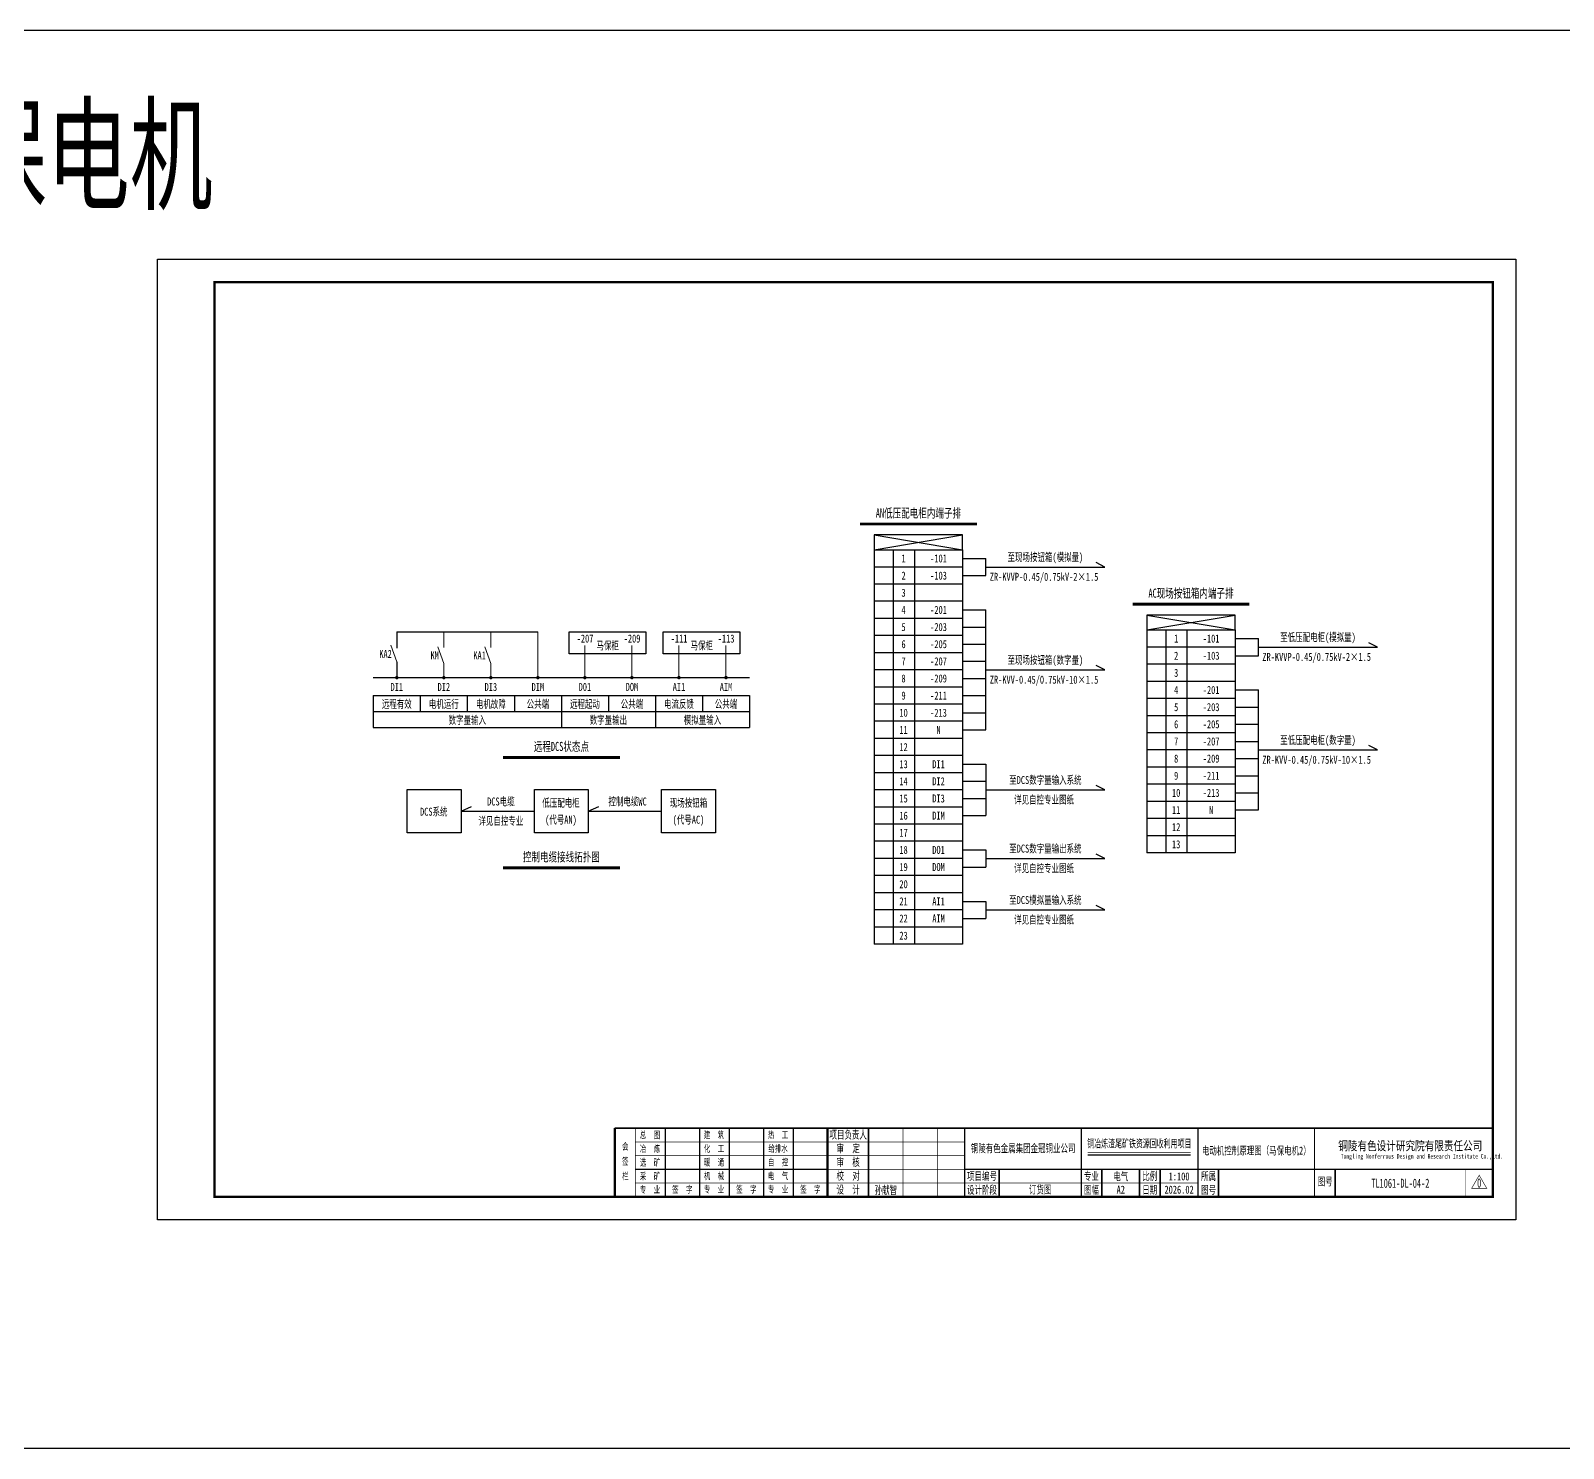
# Model space of a CAD drawing. Header units: millimetres. Extents: x 401220 to 2750366, y -101310 to 943175.
# Drawn here: x 577279 to 644302, y 628022 to 690022 of the extents above; entities that cross this region are included whole.
import ezdxf
from ezdxf.enums import TextEntityAlignment as Align

# ---------------------------------------------------------------- set-up
doc = ezdxf.new("R2010")
doc.units = ezdxf.units.MM
doc.layers.add('CAXA0层', color=7, linetype='Continuous', lineweight=25)
doc.layers.add('SW', color=8, linetype='Continuous', lineweight=20)
for name, color, linetype in [('TEXT', 4, 'Continuous'), ('动力平面设备层', 1, 'Continuous'), ('图框', 7, 'Continuous'), ('标注-照明', 7, 'Continuous'), ('照明平面导线层', 3, 'Continuous'), ('照明平面设备层', 1, 'Continuous')]:
    doc.layers.add(name, color=color, linetype=linetype)
doc.styles.add('HZ', font='simsun.ttf', dxfattribs={"width": 0.75})
doc.styles.add('标准', font='NSimSun.ttf', dxfattribs={"width": 0.667})

# ---------------------------------------------------------------- blocks, each defined once
blk = doc.blocks.new('3')
at = {"layer": 'TEXT', "color": 7, "lineweight": 25, "style": 'HZ', "width": 0.75}
for s, height, p in [('铜陵有色设计研究院有限责任公司', 400, (221501, 249018)), ('Tongling Nonferrous Design and Research Institute Co.,Ltd.', 200, (221613, 248659))]:
    blk.add_text(s, height=height, dxfattribs=at).set_placement(p)
blk = doc.blocks.new('铜陵有色图签02')
at = {"layer": '图框', "linetype": 'Continuous', "lineweight": 50}
for p, q in [((-38401, 3003), (-38401, 1)), ((-29100, 3001), (-29100, 0))]:
    blk.add_line(p, q, dxfattribs=at)
at = {"layer": '图框', "color": 7, "linetype": 'Continuous', "lineweight": 25}
for p, q in [((-36201, 3010), (-36201, 9)), ((-34701, 3010), (-34701, 9)), ((-33401, 3017), (-33401, 16)), ((-31901, 3017), (-31901, 16)), ((-30601, 3017), (-30601, 16)), ((-29100, 1201), (-37501, 1201))]:
    blk.add_line(p, q, dxfattribs=at)
at = {"layer": '图框', "color": 7, "linetype": 'Continuous', "lineweight": 35}
for p, q in [((-27300, 3001), (-27300, 1)), ((-21600, 1197), (-21600, -3)), ((-17100, 1200), (-17100, 0)), ((-15450, 0), (-15450, 1200)), ((-14550, 1200), (-14550, 0)), ((-12000, 1201), (-12000, 1)), ((-6900, 1202), (-6900, 2))]:
    blk.add_line(p, q, dxfattribs=at)
at = {"layer": '图框', "lineweight": 25}
blk.add_line((-17723, 1830), (-13223, 1830), dxfattribs=at)
at = {"layer": '图框', "lineweight": 70, "const_width": 70}
blk.add_lwpolyline([(-17980, 3001), (0, 3001), (-38401, 3001)], dxfattribs=at)
at = {"layer": '图框', "color": 7, "linetype": 'Continuous', "lineweight": 25, "const_width": 25}
for points in [[(-37501, 3000), (-37501, 0)], [(-25800, 3001), (-25800, 1)], [(-24300, 3001), (-24300, 1)], [(-23100, 2401), (-37501, 2401)], [(-23100, 1801), (-37501, 1801)], [(-23100, 1201), (-29100, 1201)], [(-602, 943), (-932, 371), (-272, 371), (-602, 943)], [(-12900, 600), (-18000, 600), (-37501, 600)]]:
    blk.add_lwpolyline(points, dxfattribs=at)
at = {"layer": '图框', "linetype": 'Continuous', "lineweight": 50, "const_width": 50}
for points in [[(-23100, 3001), (-23100, 1)], [(-18000, 3000), (-18000, 0)]]:
    blk.add_lwpolyline(points, dxfattribs=at)
at = {"layer": '图框', "lineweight": 50, "const_width": 50}
for points in [[(-12900, 3001), (-12900, 1)], [(-7800, 3001), (-7800, 1)], [(0, 3000), (0, 0)], [(-23100, 1200), (0, 1200)]]:
    blk.add_lwpolyline(points, dxfattribs=at)
at = {"layer": '图框', "lineweight": 25, "const_width": 35}
blk.add_lwpolyline([(-17723, 1930), (-13223, 1930)], dxfattribs=at)
at = {"layer": '图框', "color": 7, "linetype": 'Continuous', "lineweight": 35, "const_width": 25}
blk.add_lwpolyline([(-1200, 1201), (-1200, 0)], dxfattribs=at)
at = {"layer": '图框', "linetype": 'Continuous', "lineweight": 70, "const_width": 70}
blk.add_lwpolyline([(-38401, 1), (0, 0)], dxfattribs=at)
at = {"layer": '图框', "lineweight": 25}
blk.add_blockref('3', (-228268, -246986), dxfattribs=at)
at = {"layer": 'TEXT', "color": 7, "lineweight": 25, "style": '标准', "width": 0.667}
for s, height, p in [('总  图', 300, (-36862, 2555)), ('建  筑', 300, (-34062, 2562)), ('热  工', 300, (-31262, 2562)), ('项目负责人', 350, (-28197, 2541)), ('会', 300, (-37942, 2054)), ('冶  炼', 300, (-36862, 1955)), ('化  工', 300, (-34062, 1962)), ('给排水', 300, (-31262, 1962)), ('审  定', 350, (-28197, 1941)), ('签', 300, (-37942, 1404)), ('选  矿', 300, (-36862, 1355)), ('暖  通', 300, (-34062, 1362)), ('自  控', 300, (-31262, 1362)), ('审  核', 350, (-28197, 1341)), ('栏', 300, (-37942, 754)), ('采  矿', 300, (-36862, 754)), ('机  械', 300, (-34062, 761)), ('电  气', 300, (-31262, 761)), ('校  对', 350, (-28197, 741)), ('项目编号', 350, (-22343, 730)), ('专业', 350, (-17559, 730)), ('比例', 350, (-15009, 730)), ('所属', 350, (-12438, 730)), ('图号', 350, (-7339, 495)), ('专  业', 300, (-36862, 170)), ('签  字', 300, (-35449, 170)), ('专  业', 300, (-34062, 177)), ('签  字', 300, (-32649, 177)), ('专  业', 300, (-31262, 177)), ('签  字', 300, (-29849, 177)), ('设  计', 350, (-28197, 139)), ('设计阶段', 350, (-22343, 130)), ('图幅', 350, (-17559, 130)), ('日期', 350, (-15009, 130)), ('图号', 350, (-12438, 130))]:
    blk.add_text(s, height=height, dxfattribs=at).set_placement(p, align=Align.CENTER)

msp = doc.modelspace()

# ---------------------------------------------------------------- linework, layer by layer
at = {"color": 3}
for p, q in [((930455.53865, 690021.73148), (401219.70842, 690021.73148)), ((930455.53865, 628021.73148), (401219.70842, 628021.73148))]:
    msp.add_line(p, q, dxfattribs=at)
at = {"color": 2, "linetype": 'ByBlock', "lineweight": 25}
for p, q in [((614166.27906, 667965.91031), (618033.30549, 667315.08082)), ((614166.27906, 667315.08082), (618033.30549, 667965.91031)), ((614166.27906, 667315.08082), (614166.27906, 650069.62272)), ((614166.27906, 667315.08082), (618033.30549, 667315.08082)), ((615002.17369, 667315.08082), (615002.17369, 650069.62272)), ((615921.5956, 667315.08082), (615921.5956, 650069.62272)), ((618033.30549, 667315.08082), (618033.30549, 650069.62272)), ((618033.30549, 666565.27829), (614166.27906, 666565.27829)), ((618033.30549, 665815.47577), (614166.27906, 665815.47577)), ((618033.30549, 665065.67324), (614166.27906, 665065.67324)), ((618033.30549, 664315.87071), (614166.27906, 664315.87071)), ((618033.30549, 663566.06819), (614166.27906, 663566.06819)), ((618033.30549, 662816.26566), (614166.27906, 662816.26566)), ((618033.30549, 662066.46313), (614166.27906, 662066.46313)), ((618033.30549, 661316.66061), (614166.27906, 661316.66061)), ((618033.30549, 660566.85808), (614166.27906, 660566.85808)), ((618033.30549, 659817.05556), (614166.27906, 659817.05556)), ((618033.30549, 659067.25303), (614166.27906, 659067.25303)), ((618033.30549, 658317.4505), (614166.27906, 658317.4505)), ((618033.30549, 657567.64798), (614166.27906, 657567.64798)), ((618033.30549, 656817.84545), (614166.27906, 656817.84545)), ((618033.30549, 656068.04293), (614166.27906, 656068.04293)), ((618033.30549, 655318.2404), (614166.27906, 655318.2404)), ((618033.30549, 654568.43787), (614166.27906, 654568.43787)), ((618033.30549, 653818.63535), (614166.27906, 653818.63535)), ((618033.30549, 653068.83282), (614166.27906, 653068.83282)), ((618033.30549, 652319.03029), (614166.27906, 652319.03029)), ((618033.30549, 651569.22777), (614166.27906, 651569.22777)), ((618033.30549, 650819.42524), (614166.27906, 650819.42524)), ((618033.30549, 650069.62272), (614166.27906, 650069.62272))]:
    msp.add_line(p, q, dxfattribs=at)
at = {"color": 1, "linetype": 'ByBlock'}
for p, q in [((618033.30549, 666940.17955), (619052.28638, 666940.17955)), ((619052.28638, 666190.37703), (619052.28638, 666940.17955)), ((619052.28638, 666565.27829), (624253.51749, 666565.27829)), ((618033.30549, 666190.37703), (619052.28638, 666190.37703)), ((618033.30549, 664690.77198), (619052.28638, 664690.77198)), ((619052.28638, 659442.15429), (619052.28638, 664690.77198)), ((618033.30549, 663940.96945), (619052.28638, 663940.96945)), ((618033.30549, 663191.16692), (619052.28638, 663191.16692)), ((629953.88161, 663437.02385), (630972.8625, 663437.02385)), ((630972.8625, 662687.22133), (630972.8625, 663437.02385)), ((630972.8625, 663062.12259), (636174.09361, 663062.12259)), ((618033.30549, 662441.3644), (619052.28638, 662441.3644)), ((629953.88161, 662687.22133), (630972.8625, 662687.22133)), ((618033.30549, 661691.56187), (619052.28638, 661691.56187)), ((619052.28638, 662066.46313), (624253.51749, 662066.46313)), ((618033.30549, 660941.75935), (619052.28638, 660941.75935)), ((629953.88161, 661187.61627), (630972.8625, 661187.61627)), ((630972.8625, 655938.99859), (630972.8625, 661187.61627)), ((618033.30549, 660191.95682), (619052.28638, 660191.95682)), ((629953.88161, 660437.81375), (630972.8625, 660437.81375)), ((629953.88161, 659688.01122), (630972.8625, 659688.01122)), ((618033.30549, 659442.15429), (619052.28638, 659442.15429)), ((629953.88161, 658938.2087), (630972.8625, 658938.2087)), ((629953.88161, 658188.40617), (630972.8625, 658188.40617)), ((630972.8625, 658563.30743), (636174.09361, 658563.30743)), ((618033.30549, 657942.54924), (619052.28638, 657942.54924)), ((618033.30549, 657192.74671), (619052.28638, 657192.74671)), ((629953.88161, 657438.60364), (630972.8625, 657438.60364)), ((618033.30549, 656442.94419), (619052.28638, 656442.94419)), ((619052.28638, 656817.84545), (624253.51749, 656817.84545)), ((629953.88161, 656688.80112), (630972.8625, 656688.80112)), ((618033.30549, 655693.14166), (619052.28638, 655693.14166)), ((629953.88161, 655938.99859), (630972.8625, 655938.99859)), ((618033.30549, 654193.53661), (619052.28638, 654193.53661)), ((619052.28638, 653818.63535), (624253.51749, 653818.63535)), ((618033.30549, 653443.73408), (619052.28638, 653443.73408)), ((618033.30549, 651944.12903), (619052.28638, 651944.12903)), ((619052.28638, 651569.22777), (624253.51749, 651569.22777)), ((618033.30549, 651194.32651), (619052.28638, 651194.32651))]:
    msp.add_line(p, q, dxfattribs=at)
at = {"color": 3, "linetype": 'ByBlock', "lineweight": 25}
for p, q in [((626086.85518, 664462.75461), (629953.88161, 663811.92512)), ((626086.85518, 663811.92512), (629953.88161, 664462.75461)), ((626086.85518, 663811.92512), (626086.85518, 654064.49228)), ((626086.85518, 663811.92512), (629953.88161, 663811.92512)), ((626922.74981, 663811.92512), (626922.74981, 654064.49228)), ((627842.17172, 663811.92512), (627842.17172, 654064.49228)), ((629953.88161, 663811.92512), (629953.88161, 654064.49228)), ((629953.88161, 663062.12259), (626086.85518, 663062.12259)), ((629953.88161, 662312.32006), (626086.85518, 662312.32006)), ((629953.88161, 661562.51754), (626086.85518, 661562.51754)), ((629953.88161, 660812.71501), (626086.85518, 660812.71501)), ((629953.88161, 660062.91249), (626086.85518, 660062.91249)), ((629953.88161, 659313.10996), (626086.85518, 659313.10996)), ((629953.88161, 658563.30743), (626086.85518, 658563.30743)), ((629953.88161, 657813.50491), (626086.85518, 657813.50491)), ((629953.88161, 657063.70238), (626086.85518, 657063.70238)), ((629953.88161, 656313.89985), (626086.85518, 656313.89985)), ((629953.88161, 655564.09733), (626086.85518, 655564.09733)), ((629953.88161, 654814.2948), (626086.85518, 654814.2948)), ((629953.88161, 654064.49228), (626086.85518, 654064.49228))]:
    msp.add_line(p, q, dxfattribs=at)
at = {"color": 2, "linetype": 'ByBlock', "lineweight": 25}
msp.add_lwpolyline([(614166.27906, 667315.08082), (618033.30549, 667315.08082), (618033.30549, 667965.91031), (614166.27906, 667965.91031)], close=True, dxfattribs=at)
at = {"color": 3, "linetype": 'ByBlock', "lineweight": 25}
msp.add_lwpolyline([(626086.85518, 663811.92512), (629953.88161, 663811.92512), (629953.88161, 664462.75461), (626086.85518, 664462.75461)], close=True, dxfattribs=at)
at = {"color": 7, "linetype": 'ByBlock', "lineweight": 20, "const_width": 75}
for points in [[(593252.23181, 661727.77949, 1), (593327.23181, 661727.77949, 1)], [(595308.73074, 661727.77949, 1), (595383.73074, 661727.77949, 1)], [(597365.22968, 661727.77949, 1), (597440.22968, 661727.77949, 1)], [(599421.72862, 661727.77949, 1), (599496.72862, 661727.77949, 1)], [(601478.22755, 661727.77949, 1), (601553.22755, 661727.77949, 1)], [(603534.72649, 661727.77949, 1), (603609.72649, 661727.77949, 1)], [(605591.22543, 661727.77949, 1), (605666.22543, 661727.77949, 1)], [(607647.72436, 661727.77949, 1), (607722.72436, 661727.77949, 1)]]:
    msp.add_lwpolyline(points, format="xyb", close=True, dxfattribs=at)
at = {"layer": 'CAXA0层', "color": 2, "linetype": 'ByBlock', "lineweight": 40}
for p, q in [((613550.71963, 668469.3795), (618648.86492, 668469.3795)), ((597938.40544, 658263.16404), (603036.55073, 658263.16404)), ((597938.40544, 653433.01473), (603036.55073, 653433.01473))]:
    msp.add_line(p, q, dxfattribs=at)
at = {"layer": 'CAXA0层', "color": 2, "linetype": 'ByBlock', "lineweight": 0}
for p, q in [((613550.71963, 668403.89658), (618648.86492, 668403.89658)), ((597938.40544, 658197.68111), (603036.55073, 658197.68111)), ((597938.40544, 653367.5318), (603036.55073, 653367.5318))]:
    msp.add_line(p, q, dxfattribs=at)
at = {"layer": 'CAXA0层', "color": 3, "linetype": 'ByBlock', "lineweight": 40}
msp.add_line((625471.29575, 664966.2238), (630569.44104, 664966.2238), dxfattribs=at)
at = {"layer": 'CAXA0层', "color": 3, "linetype": 'ByBlock', "lineweight": 0}
msp.add_line((625471.29575, 664900.74087), (630569.44104, 664900.74087), dxfattribs=at)
at = {"layer": 'SW', "color": 7, "linetype": 'ByBlock', "lineweight": 25}
for p, q in [((592261.48234, 660942.78836), (608713.47383, 660942.78836)), ((592261.48234, 660942.78836), (592261.48234, 659546.43719)), ((594317.98128, 660942.78836), (594317.98128, 660244.61278)), ((596374.48021, 660942.78836), (596374.48021, 660244.61278)), ((598430.97915, 660942.78836), (598430.97915, 660244.61278)), ((600487.47809, 660942.78836), (600487.47809, 659546.43719)), ((602543.97702, 660942.78836), (602543.97702, 660244.61278)), ((604600.47596, 660942.78836), (604600.47596, 659546.43719)), ((606656.9749, 660942.78836), (606656.9749, 660244.61278)), ((608713.47383, 660942.78836), (608713.47383, 659546.43719)), ((592261.48234, 660244.61278), (608713.47383, 660244.61278)), ((592261.48234, 659546.43719), (608713.47383, 659546.43719))]:
    msp.add_line(p, q, dxfattribs=at)
at = {"layer": '动力平面设备层', "color": 1, "linetype": 'ByBlock', "lineweight": -3, "ltscale": 100}
for p, q in [((624253.51749, 666565.27829), (623876.95321, 666758.48495)), ((636174.09361, 663062.12259), (635797.52933, 663255.32925)), ((624253.51749, 662066.46313), (623876.95321, 662259.6698)), ((636174.09361, 658563.30743), (635797.52933, 658756.5141)), ((619052.28638, 657942.54924), (619052.28638, 655693.14166)), ((624253.51749, 656817.84545), (623876.95321, 657011.05211)), ((619052.28638, 654193.53661), (619052.28638, 653443.73408)), ((624253.51749, 653818.63535), (623876.95321, 654011.84201)), ((619052.28638, 651944.12903), (619052.28638, 651194.32651)), ((624253.51749, 651569.22777), (623876.95321, 651762.43443))]:
    msp.add_line(p, q, dxfattribs=at)
at = {"layer": '动力平面设备层', "color": 3, "linetype": 'ByBlock', "lineweight": -3, "ltscale": 100}
for p, q in [((600820.76798, 663735.49069), (604179.41398, 663735.49069)), ((600820.76798, 662763.03138), (600820.76798, 663735.49069)), ((604179.41398, 663735.49069), (604179.41398, 662763.03138)), ((604933.76585, 663735.49069), (608292.41185, 663735.49069)), ((604933.76585, 662763.03138), (604933.76585, 663735.49069)), ((608292.41185, 663735.49069), (608292.41185, 662763.03138)), ((604179.41398, 662763.03138), (600820.76798, 662763.03138)), ((608292.41185, 662763.03138), (604933.76585, 662763.03138))]:
    msp.add_line(p, q, dxfattribs=at)
at = {"layer": '图框', "linetype": 'Continuous', "lineweight": 100, "const_width": 100}
msp.add_lwpolyline([(585324.24205, 639021.73148), (641224.24205, 639021.73148), (641224.24205, 679021.73148), (585324.24205, 679021.73148)], close=True, dxfattribs=at)
at = {"layer": '标注-照明', "linetype": 'ByBlock', "lineweight": 25, "ltscale": 100}
for p, q in [((593289.73181, 663735.49069), (593289.73181, 663016.57314)), ((593289.73181, 663735.49069), (599459.22862, 663735.49069)), ((593289.73181, 662413.08564), (593289.73181, 661727.77949)), ((592261.48234, 661727.77949), (608713.47383, 661727.77949)), ((596102.95734, 655890.98994), (596555.62478, 656094.12098)), ((596102.95734, 655890.98994), (599309.27945, 655890.98994)), ((601665.67672, 655890.98994), (602118.34417, 656094.12098)), ((601665.67672, 655890.98994), (604871.99883, 655890.98994))]:
    msp.add_line(p, q, dxfattribs=at)
for points in [[(596102.95734, 654945.09674), (593746.56006, 654945.09674), (593746.56006, 656836.88315), (596102.95734, 656836.88315)], [(601665.67672, 654945.09674), (599309.27945, 654945.09674), (599309.27945, 656836.88315), (601665.67672, 656836.88315)], [(607228.39611, 654945.09674), (604871.99883, 654945.09674), (604871.99883, 656836.88315), (607228.39611, 656836.88315)]]:
    msp.add_lwpolyline(points, close=True, dxfattribs=at)
at = {"layer": '照明平面导线层', "color": 0, "linetype": 'ByBlock', "lineweight": 20}
for p, q in [((595346.23074, 663051.01357), (595346.23074, 663735.49069)), ((597402.72968, 663051.01357), (597402.72968, 663735.49069)), ((599459.22862, 661727.77949), (599459.22862, 663735.49069)), ((593289.73181, 662413.08564), (593028.29974, 663144.19977)), ((595346.23074, 662349.27232), (595084.79867, 663080.38646)), ((597402.72968, 662349.27232), (597141.29761, 663080.38646)), ((601515.72755, 661727.77949), (601515.72755, 663134.07406)), ((603572.22649, 661727.77949), (603572.22649, 663134.07406)), ((605628.72543, 661727.77949), (605628.72543, 663134.07406)), ((607685.22436, 661727.77949), (607685.22436, 663134.07406)), ((595346.23074, 661727.77949), (595346.23074, 662349.27232)), ((597402.72968, 661727.77949), (597402.72968, 662349.27232))]:
    msp.add_line(p, q, dxfattribs=at)
at = {"layer": '照明平面设备层', "color": 0, "lineweight": -3, "ltscale": 100}
msp.add_lwpolyline([(582824.24205, 680021.73148), (642224.24205, 680021.73148), (642224.24205, 638021.73148), (582824.24205, 638021.73148)], close=True, dxfattribs=at)

# ---------------------------------------------------------------- block references
at = {"layer": '图框', "lineweight": 25}
msp.add_blockref('铜陵有色图签02', (641224.24205, 639021.73148), dxfattribs=at)

# ---------------------------------------------------------------- texts
at = {"layer": 'SW', "color": 4, "linetype": 'ByBlock', "lineweight": 25, "style": '标准', "width": 0.667}
for s, height, p in [('马保电机', 4000, (577971.06489, 682602.43989)), ('DCS电缆', 350, (597841.31901, 656135.35447)), ('低压配电柜', 350, (600469.18839, 656077.10785)), ('控制电缆WC', 350, (603382.44349, 656135.35447)), ('现场按钮箱', 350, (606046.01895, 656077.10785)), ('DCS系统', 350, (594906.46901, 655688.88323)), ('详见自控专业', 350, (597841.31901, 655286.68029)), ('(代号AN)', 350, (600469.18839, 655338.24834)), ('(代号AC)', 350, (606046.01895, 655338.24834))]:
    msp.add_text(s, height=height, dxfattribs=at).set_placement(p, align=Align.CENTER)
at = {"layer": 'SW', "color": 2, "linetype": 'ByBlock', "lineweight": 25, "style": '标准', "width": 0.667}
for s, p in [('AN低压配电柜内端子排', (616099.56454, 668724.39353)), ('远程DCS状态点', (600487.25035, 658518.17806)), ('控制电缆接线拓扑图', (600487.25035, 653688.02876))]:
    msp.add_text(s, height=400, dxfattribs=at).set_placement(p, align=Align.CENTER)
at = {"layer": 'SW', "color": 7, "linetype": 'ByBlock', "lineweight": 25, "style": '标准', "width": 0.667}
for s, p in [('1', (615450.40402, 666765.27829)), ('-101', (616979.69708, 666765.27829)), ('至现场按钮箱(模拟量)', (621651.47082, 666822.48676)), ('2', (615450.40402, 666015.47577)), ('-103', (616979.69708, 666015.47577)), ('ZR-KVVP-0.45/0.75kV-2×1.5', (621594.49576, 665962.54932)), ('3', (615450.40402, 665265.67324)), ('4', (615450.40402, 664515.87071)), ('-201', (616979.69708, 664515.87071)), ('-207', (601521.39349, 663261.11599)), ('-209', (603577.89242, 663261.11599)), ('-111', (605634.39136, 663261.11599)), ('-113', (607690.8903, 663261.11599)), ('5', (615450.40402, 663766.06819)), ('-203', (616979.69708, 663766.06819)), ('1', (627370.98013, 663262.12259)), ('-101', (628900.2732, 663262.12259)), ('至低压配电柜(模拟量)', (633572.04694, 663319.33106)), ('马保柜', (602510.09327, 662955.16777)), ('马保柜', (606623.09114, 662955.16777)), ('6', (615450.40402, 663016.26566)), ('-205', (616979.69708, 663016.26566)), ('2', (627370.98013, 662512.32006)), ('-103', (628900.2732, 662512.32006)), ('7', (615450.40402, 662266.46313)), ('-207', (616979.69708, 662266.46313)), ('至现场按钮箱(数字量)', (621651.47082, 662323.6716)), ('ZR-KVVP-0.45/0.75kV-2×1.5', (633515.07187, 662459.39362)), ('8', (615450.40402, 661516.66061)), ('-209', (616979.69708, 661516.66061)), ('ZR-KVV-0.45/0.75kV-10×1.5', (621594.49576, 661463.73416)), ('3', (627370.98013, 661762.51754)), ('DI1', (593290.27356, 661147.32606)), ('DI2', (595346.7725, 661147.32606)), ('DI3', (597403.27144, 661147.32606)), ('DIM', (599459.77037, 661147.32606)), ('D01', (601516.26931, 661147.32606)), ('DOM', (603572.76825, 661147.32606)), ('AI1', (605629.26718, 661147.32606)), ('AIM', (607685.76612, 661147.32606)), ('9', (615450.40402, 660766.85808)), ('-211', (616979.69708, 660766.85808)), ('4', (627370.98013, 661012.71501)), ('-201', (628900.2732, 661012.71501)), ('远程有效', (593290.27356, 660398.85399)), ('电机运行', (595346.7725, 660398.85399)), ('电机故障', (597403.27144, 660398.85399)), ('公共端', (599459.77037, 660398.85399)), ('远程起动', (601516.26931, 660398.85399)), ('公共端', (603572.76825, 660398.85399)), ('电流反馈', (605629.26718, 660398.85399)), ('公共端', (607685.76612, 660398.85399)), ('10', (615450.40402, 660017.05556)), ('-213', (616979.69708, 660017.05556)), ('5', (627370.98013, 660262.91249)), ('-203', (628900.2732, 660262.91249)), ('数字量输入', (596374.48021, 659700.6784)), ('数字量输出', (602543.97702, 659700.6784)), ('模拟量输入', (606656.9749, 659700.6784)), ('11', (615450.40402, 659267.25303)), ('N', (616979.69708, 659267.25303)), ('6', (627370.98013, 659513.10996)), ('-205', (628900.2732, 659513.10996)), ('12', (615450.40402, 658517.4505)), ('7', (627370.98013, 658763.30743)), ('-207', (628900.2732, 658763.30743)), ('至低压配电柜(数字量)', (633572.04694, 658820.5159)), ('8', (627370.98013, 658013.50491)), ('-209', (628900.2732, 658013.50491)), ('ZR-KVV-0.45/0.75kV-10×1.5', (633515.07187, 657960.57846)), ('13', (615450.40402, 657767.64798)), ('DI1', (616979.69708, 657767.64798)), ('9', (627370.98013, 657263.70238)), ('-211', (628900.2732, 657263.70238)), ('14', (615450.40402, 657017.84545)), ('DI2', (616979.69708, 657017.84545)), ('至DCS数字量输入系统', (621651.47082, 657075.05392)), ('10', (627370.98013, 656513.89985)), ('-213', (628900.2732, 656513.89985)), ('15', (615450.40402, 656268.04293)), ('DI3', (616979.69708, 656268.04293)), ('详见自控专业图纸', (621594.49576, 656215.11648)), ('16', (615450.40402, 655518.2404)), ('DIM', (616979.69708, 655518.2404)), ('11', (627370.98013, 655764.09733)), ('N', (628900.2732, 655764.09733)), ('17', (615450.40402, 654768.43787)), ('12', (627370.98013, 655014.2948)), ('18', (615450.40402, 654018.63535)), ('DO1', (616979.69708, 654018.63535)), ('至DCS数字量输出系统', (621651.47082, 654075.84381)), ('13', (627370.98013, 654264.49228)), ('19', (615450.40402, 653268.83282)), ('DOM', (616979.69708, 653268.83282)), ('详见自控专业图纸', (621594.49576, 653215.90638)), ('20', (615450.40402, 652519.03029)), ('至DCS模拟量输入系统', (621651.47082, 651826.43624)), ('21', (615450.40402, 651769.22777)), ('AI1', (616979.69708, 651769.22777)), ('22', (615450.40402, 651019.42524)), ('AIM', (616979.69708, 651019.42524)), ('详见自控专业图纸', (621594.49576, 650966.4988)), ('23', (615450.40402, 650269.62272))]:
    msp.add_text(s, height=350, dxfattribs=at).set_placement(p, align=Align.CENTER)
at = {"layer": 'SW', "color": 3, "linetype": 'ByBlock', "lineweight": 25, "style": '标准', "width": 0.667}
msp.add_text('AC现场按钮箱内端子排', height=400, dxfattribs=at).set_placement((628020.14066, 665221.23783), align=Align.CENTER)
at = {"layer": 'SW', "color": 7, "linetype": 'ByBlock', "lineweight": 25, "style": '标准', "width": 0.667}
for s, p in [('KA2', (593072.80754, 662765.47865)), ('KM', (595129.30648, 662701.66533)), ('KA1', (597185.80541, 662701.66533))]:
    msp.add_text(s, height=350, dxfattribs=at).set_placement(p, align=Align.MIDDLE_RIGHT)
at = {"layer": 'SW', "color": 4, "linetype": 'Continuous', "lineweight": 25, "style": '标准'}
for s, height, width, p in [('铜冶炼渣尾矿铁资源回收利用项目', 350, 0.62, (625761.76567, 641179.55327)), ('铜陵有色金属集团金冠铜业公司', 350, 0.667, (620678.09521, 640968.00688)), ('电动机控制原理图（马保电机2）', 350, 0.667, (630875.15346, 640867.2304)), ('电气', 350, 0.667, (624948.41855, 639739.99748)), ('1:100', 350, 0.667, (627498.41855, 639739.99748)), ('A2', 350, 0.667, (624948.41855, 639160.29543)), ('2026.02', 350, 0.667, (627498.41855, 639160.29543)), ('TL1061-DL-04-2', 400, 0.667, (637173.55645, 639416.78801)), ('0', 400, 0.667, (640622.01453, 639428.27783))]:
    msp.add_text(s, height=height, dxfattribs=dict(at, width=width)).set_placement(p, align=Align.CENTER)
at = {"layer": 'SW', "color": 7, "linetype": 'Continuous', "lineweight": 25, "style": '标准', "width": 0.667}
msp.add_text('孙献智', height=350, dxfattribs=at).set_placement((614675.97945, 639140.83579), align=Align.CENTER)
at = {"layer": 'SW', "color": 1, "linetype": 'Continuous', "lineweight": 25, "style": '标准', "width": 0.667}
msp.add_text('订货图', height=350, dxfattribs=at).set_placement((621423.66577, 639160.29543), align=Align.CENTER)

doc.saveas('drawing.dxf')
